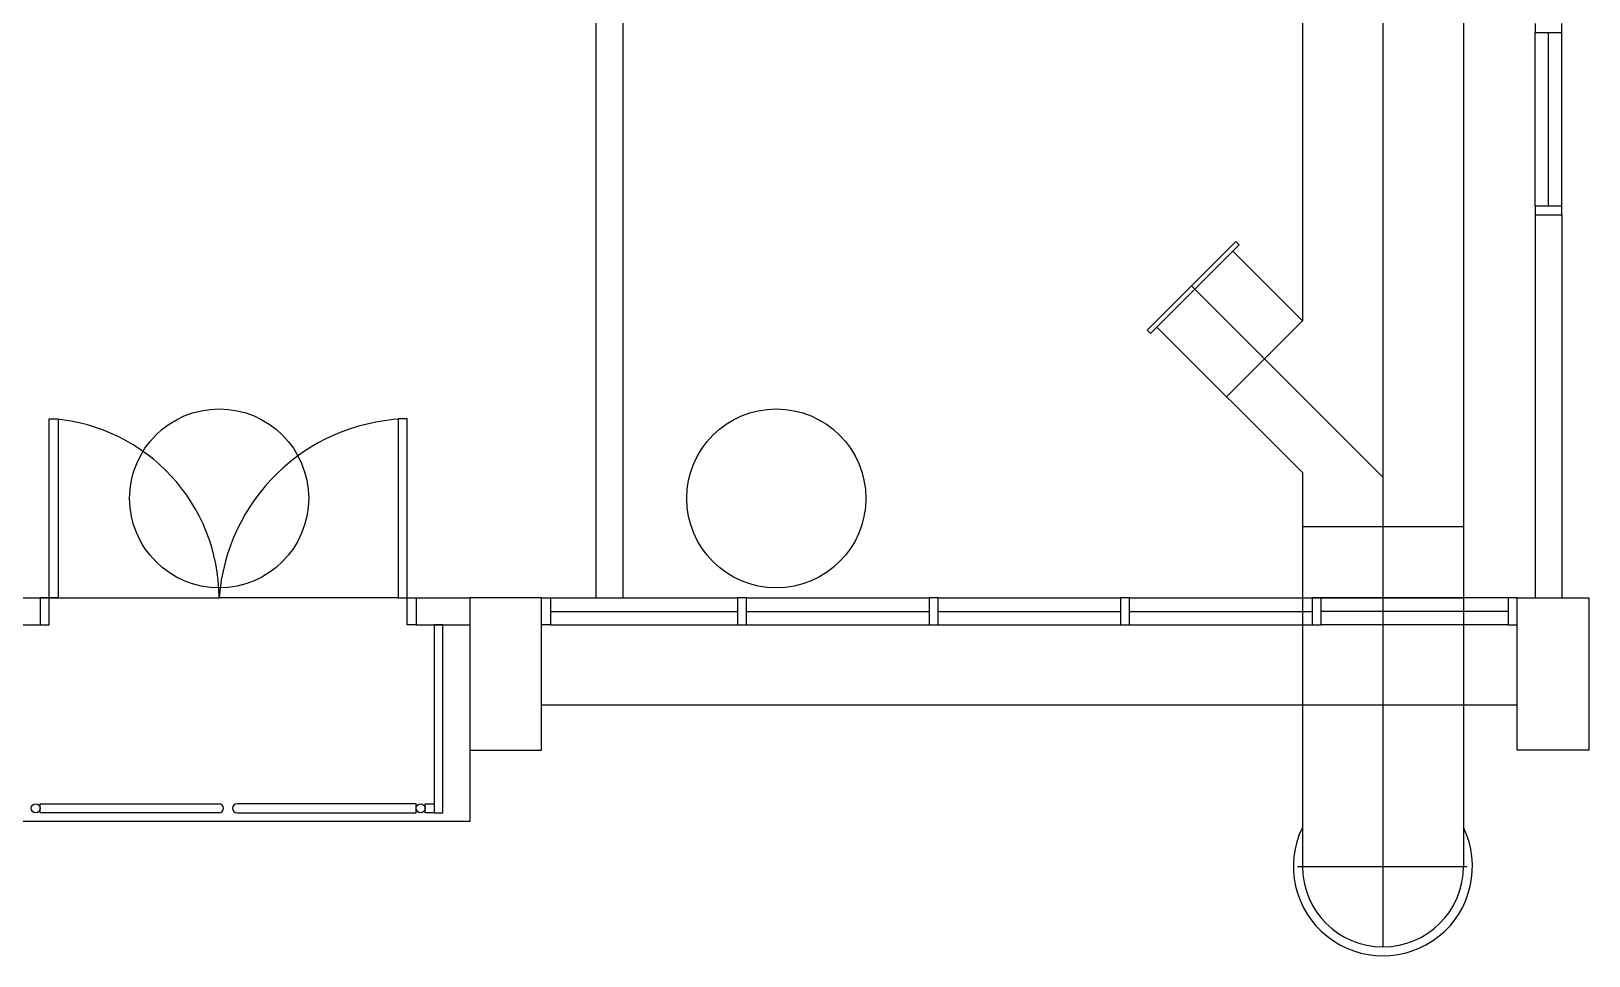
# Model space of a CAD drawing. Header units: inches. Extents: x 68736 to 85722, y -65709 to -39749.
# Drawn here: x 76272 to 84972, y -65709 to -60542 of the extents above; entities that cross this region are included whole.
import ezdxf

# ---------------------------------------------------------------- set-up
doc = ezdxf.new("R2010")
doc.units = ezdxf.units.IN
doc.header["$MEASUREMENT"] = 0
doc.layers.add('M-X-BKGD', color=8, linetype='Continuous')

msp = doc.modelspace()

# ---------------------------------------------------------------- linework, layer by layer
at = {"layer": 'M-X-BKGD', "ltscale": 0.003}
for p, q in [((83822, -40483.6), (83822, -65658.9)), ((83822, -63034.6), (82752.2, -61964.8)), ((83344.8, -65208.9), (84289.9, -65208.9))]:
    msp.add_line(p, q, dxfattribs=at)
at = {"layer": 'M-X-BKGD', "ltscale": 0.2}
for p, q in [((84272, -52108.9), (84272, -65208.9)), ((83372, -60008.9), (83372, -62160.4)), ((84672, -60498.9), (84672, -60548.9)), ((84672, -60548.9), (84822, -60548.9)), ((84672, -61518.9), (84672, -60548.9)), ((84747, -61518.9), (84747, -60548.9)), ((84822, -60548.9), (84822, -60498.9)), ((84822, -61518.9), (84822, -60548.9)), ((84822, -61518.9), (84672, -61518.9)), ((84672, -61518.9), (84672, -61568.9)), ((84672, -61568.9), (84672, -63708.9)), ((84672, -61568.9), (84822, -61568.9)), ((84672, -61568.9), (84672, -63708.9)), ((84822, -61568.9), (84822, -61518.9)), ((84822, -61568.9), (84822, -63708.9)), ((76372, -63708.9), (76372, -62708.9)), ((76372, -62708.9), (76422, -62708.9)), ((76422, -62708.9), (76422, -63708.9)), ((78372, -62708.9), (78322, -62708.9)), ((78322, -62708.9), (78322, -63708.9)), ((78372, -63708.9), (78372, -62708.9)), ((83372, -63008.9), (83372, -65208.9)), ((73272, -63708.9), (76322, -63708.9)), ((76372, -63708.9), (76322, -63708.9)), ((76322, -63708.9), (76322, -63858.9)), ((76322, -63708.9), (77322, -63708.9)), ((76372, -63858.9), (76372, -63708.9)), ((76422, -63708.9), (76372, -63708.9)), ((78322, -63708.9), (77322, -63708.9)), ((78322, -63708.9), (78372, -63708.9)), ((78372, -63858.9), (78372, -63708.9)), ((78372, -63708.9), (78422, -63708.9)), ((78422, -63708.9), (78722, -63708.9)), ((78422, -63708.9), (78422, -63858.9)), ((79122, -63708.9), (78722, -63708.9)), ((78722, -63708.9), (78722, -64558.9)), ((79122, -64558.9), (79122, -63708.9)), ((79122, -63858.9), (79122, -63708.9)), ((79122, -63708.9), (79172, -63708.9)), ((79172, -63708.9), (79172, -63858.9)), ((79172, -63708.9), (80217, -63708.9)), ((80217, -63708.9), (80217, -63858.9)), ((80267, -63708.9), (80217, -63708.9)), ((80267, -63858.9), (80267, -63708.9)), ((80267, -63708.9), (81287, -63708.9)), ((81287, -63708.9), (81287, -63858.9)), ((81337, -63708.9), (81287, -63708.9)), ((81337, -63858.9), (81337, -63708.9)), ((81337, -63708.9), (82357, -63708.9)), ((82357, -63708.9), (82357, -63858.9)), ((82407, -63708.9), (82357, -63708.9)), ((82407, -63858.9), (82407, -63708.9)), ((82407, -63708.9), (83427, -63708.9)), ((83427, -63708.9), (83427, -63858.9)), ((83477, -63708.9), (83427, -63708.9)), ((83477, -63858.9), (83477, -63708.9)), ((84522, -63708.9), (83477, -63708.9)), ((84522, -63708.9), (84522, -63858.9)), ((84572, -63708.9), (84522, -63708.9)), ((84572, -64558.9), (84572, -63708.9)), ((84572, -63708.9), (84972, -63708.9)), ((84572, -63858.9), (84572, -63708.9)), ((84972, -63708.9), (84972, -64558.9)), ((79172, -63783.9), (80217, -63783.9)), ((80267, -63783.9), (81287, -63783.9)), ((81337, -63783.9), (82357, -63783.9)), ((82407, -63783.9), (83427, -63783.9)), ((84522, -63783.9), (83477, -63783.9)), ((73272, -63858.9), (76322, -63858.9)), ((76322, -63858.9), (76372, -63858.9)), ((78422, -63858.9), (78372, -63858.9)), ((78422, -63858.9), (78722, -63858.9)), ((78572, -63858.9), (78522, -63858.9)), ((78522, -63858.9), (78522, -64908.9)), ((78572, -64908.9), (78572, -63858.9)), ((79172, -63858.9), (79122, -63858.9)), ((79172, -63858.9), (80217, -63858.9)), ((80217, -63858.9), (80267, -63858.9)), ((80267, -63858.9), (81287, -63858.9)), ((81287, -63858.9), (81337, -63858.9)), ((81337, -63858.9), (82357, -63858.9)), ((82357, -63858.9), (82407, -63858.9)), ((82407, -63858.9), (83427, -63858.9)), ((83427, -63858.9), (83477, -63858.9)), ((84522, -63858.9), (83477, -63858.9)), ((84522, -63858.9), (84572, -63858.9)), ((84572, -64308.9), (79122, -64308.9)), ((78722, -64558.9), (79122, -64558.9)), ((78722, -64558.9), (78722, -64958.9)), ((84972, -64558.9), (84572, -64558.9)), ((76322, -64908.9), (76322, -64858.9)), ((76322, -64858.9), (77322, -64858.9)), ((78422, -64858.9), (77422, -64858.9)), ((78422, -64908.9), (78422, -64858.9)), ((78472, -64908.9), (78472, -64858.9)), ((78472, -64858.9), (78522, -64858.9)), ((78522, -64858.9), (78522, -64908.9)), ((78722, -64958.9), (76022, -64958.9)), ((77322, -64908.9), (76322, -64908.9)), ((77422, -64908.9), (78422, -64908.9)), ((78522, -64908.9), (78472, -64908.9)), ((78522, -64908.9), (78572, -64908.9))]:
    msp.add_line(p, q, dxfattribs=at)
at = {"layer": 'M-X-BKGD', "ltscale": 0.4}
for p, q in [((79427.8, -63708.9), (79427.8, -59434.6)), ((79577.8, -63708.9), (79577.8, -59434.6))]:
    msp.add_line(p, q, dxfattribs=at)
at = {"layer": 'M-X-BKGD'}
for p, q in [((82999.7, -61717.3), (82504.7, -62212.3)), ((82983.1, -61771.5), (83018.4, -61736.1)), ((83018.4, -61736.1), (82999.7, -61717.3)), ((82983.1, -61771.5), (82558.8, -62195.7)), ((83372, -62160.4), (82983.1, -61771.5)), ((82558.8, -62195.7), (82523.4, -62231.1)), ((83372, -63008.9), (82558.8, -62195.7)), ((83372, -62160.4), (82947.7, -62584.6)), ((82523.4, -62231.1), (82504.7, -62212.3)), ((83372, -63034.6), (83372, -65208.9)), ((84272, -63034.6), (84272, -65208.9)), ((83372, -63308.9), (84272, -63308.9)), ((83372, -63708.9), (84272, -63708.9))]:
    msp.add_line(p, q, dxfattribs=at)
for centre in [(77322, -63152.5), (80433.7, -63152.5)]:
    msp.add_circle(centre, 500, dxfattribs=at)
at = {"layer": 'M-X-BKGD', "ltscale": 0.2}
for centre in [(76297, -64883.9), (78447, -64883.9)]:
    msp.add_circle(centre, 25, dxfattribs=at)
for centre, radius, start, end in [((76316.5, -63711.2), 1005.5, 0.12996, 85.40769), ((78399.4, -63787.9), 1080.3, 92.77954, 175.80582), ((77322, -64883.9), 25, 270, 90), ((77422, -64883.9), 25, 90, 270), ((83822, -65208.9), 500, 154.15807, 25.84193), ((83822, -65208.9), 450, 180, 0)]:
    msp.add_arc(centre, radius, start, end, dxfattribs=at)

doc.saveas('drawing.dxf')
